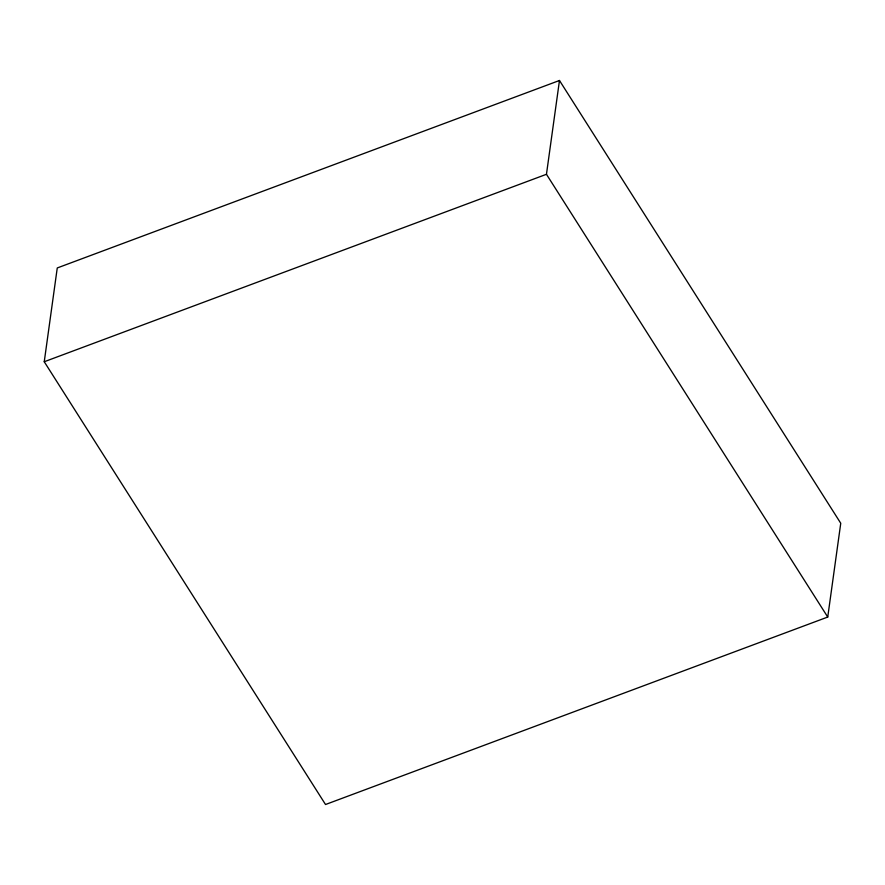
<?xml version="1.0" encoding="UTF-8"?>
<svg xmlns="http://www.w3.org/2000/svg" width="885" height="885" viewBox="0 0 885 885"><rect width="100%" height="100%" fill="white"/><g stroke="black" fill="none" stroke-linecap="round" stroke-linejoin="round"><path stroke-width="1.33" d="M44.25 361.744L57.259 267.956L559.475 80.491L840.75 523.256L827.74 617.044L325.525 804.509L44.25 361.744L546.454 174.29L559.475 80.491M546.454 174.29L827.74 617.044"/></g></svg>
